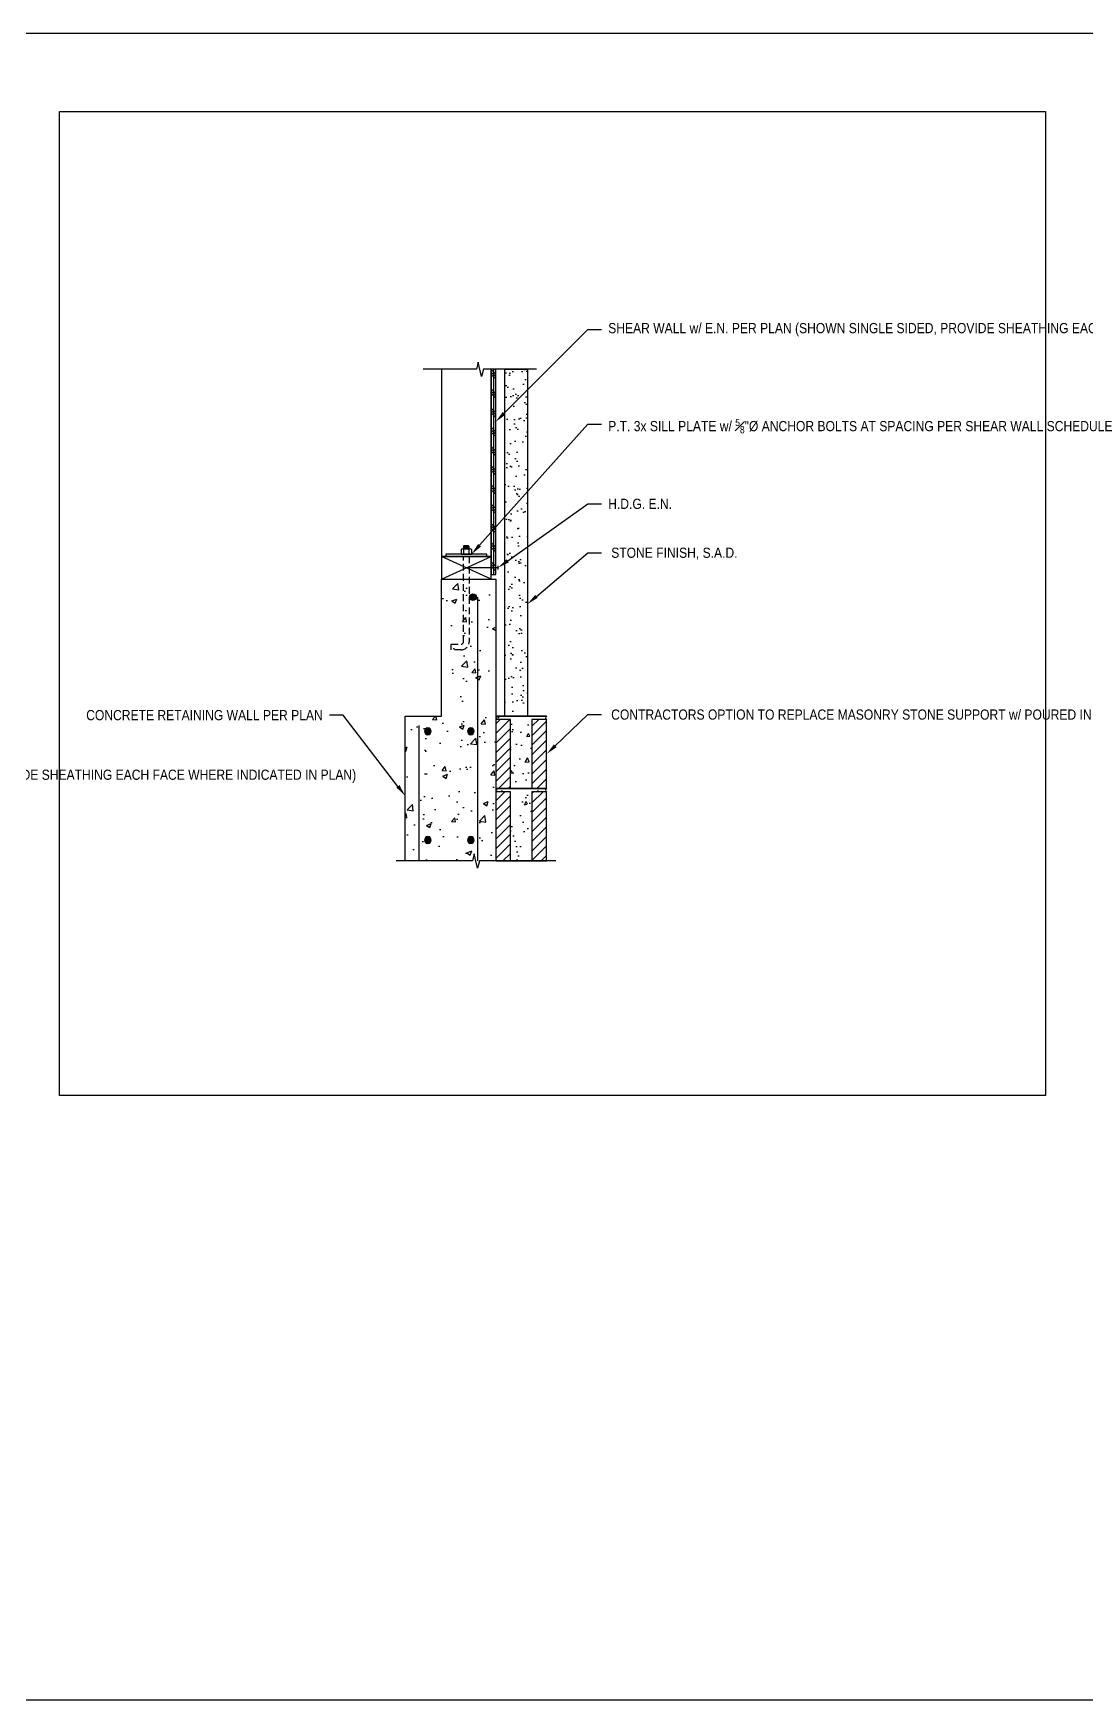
# Model space of a CAD drawing. Header units: inches. Extents: x -2661 to 42767, y -1222 to 9099.
# Drawn here: x 1355.3 to 1471.5, y 3754.3 to 3938.3 of the extents above; entities that cross this region are included whole.
import ezdxf
from ezdxf import colors
from ezdxf.entities.mleader import LeaderData, LeaderLine
from ezdxf.math import Vec2, Vec3

# ---------------------------------------------------------------- set-up
doc = ezdxf.new("R2010")
doc.units = ezdxf.units.IN
doc.header["$LTSCALE"] = 12
doc.header["$MEASUREMENT"] = 0
doc.linetypes.add('HIDDEN4', pattern=[0.09375, 0.0625, -0.03125])
doc.layers.get('0').update_dxf_attribs({"linetype": 'CONTINUOUS'})
doc.layers.add('DESIGNER COMMENTS', color=221, linetype='CONTINUOUS', plot=False)
doc.layers.add('NON-PLOT', color=253, linetype='CONTINUOUS', plot=False)
for name, color, linetype in [('S-ANNO-NOTE', 4, 'CONTINUOUS'), ('S-ARCH', 1, 'CONTINUOUS'), ('S-BOLT', 2, 'CONTINUOUS'), ('S-BREAK', 2, 'CONTINUOUS'), ('S-CONC', 4, 'CONTINUOUS'), ('S-NAIL', 2, 'CONTINUOUS'), ('S-REBAR', 7, 'CONTINUOUS'), ('S-SIMPSON', 2, 'CONTINUOUS'), ('S-WOOD', 3, 'CONTINUOUS')]:
    doc.layers.add(name, color=color, linetype=linetype)
doc.layers.add('S-HATCH-SOIL', color=7, linetype='CONTINUOUS', true_color=0x8f8f8f, transparency=0.8)
doc.layers.add('S-HATCH2', color=2, linetype='CONTINUOUS', transparency=0.5)
doc.styles.add('Arial', font='arial.ttf', dxfattribs={"width": 0.85})

# ---------------------------------------------------------------- blocks, each defined once
blk = doc.blocks.new('*U233')
at = {"color": 3}
blk.add_line((0.2, 0.25), (-0.2, 0.25), dxfattribs=at)
blk.add_line((0, 0.25), (0, -3.25))
blk = doc.blocks.new('*U1287')
blk.add_lwpolyline([(2.5, -5.5), (0, -5.5), (0, 0), (2.5, 0)], close=True)
at = {"layer": 'S-WOOD', "color": 2}
for p, q in [((2.5, -5.5), (0, 0)), ((2.5, 0), (0, -5.5))]:
    blk.add_line(p, q, dxfattribs=at)
blk = doc.blocks.new('NUT-SM-THREADS-new')
for p, q in [((-0.94, 0.81), (-0.94, 0)), ((-0.94, 0), (-0.84, 0)), ((-0.84, 0), (0.84, 0)), ((-0.7, 0.94), (0.7, 0.94)), ((0.39, 1.44), (-0.5, 1.44)), ((-0.5, 1.44), (-0.39, 1.37)), ((-0.5, 1.31), (-0.39, 1.37)), ((0.5, 1.25), (-0.5, 1.31)), ((-0.5, 1.31), (-0.39, 1.25)), ((-0.5, 1.19), (-0.39, 1.25)), ((0.5, 1.12), (-0.5, 1.19)), ((-0.5, 1.19), (-0.39, 1.12)), ((-0.5, 1.06), (-0.39, 1.12)), ((0.5, 1), (-0.5, 1.06)), ((-0.5, 1.06), (-0.39, 1)), ((-0.5, 0.94), (-0.39, 1)), ((-0.47, 0.81), (-0.47, 0)), ((-0.39, 1.37), (0.39, 1.31)), ((-0.39, 1.25), (0.39, 1.19)), ((-0.39, 1.12), (0.39, 1.06)), ((-0.39, 1), (0.39, 0.94)), ((0.5, 1.37), (-0.09, 1.41)), ((0.39, 1.44), (0.39, 1.44)), ((0.39, 1.44), (0.5, 1.37)), ((0.39, 1.31), (0.5, 1.37)), ((0.39, 1.31), (0.5, 1.25)), ((0.39, 1.19), (0.5, 1.25)), ((0.39, 1.19), (0.5, 1.12)), ((0.39, 1.06), (0.5, 1.12)), ((0.39, 1.06), (0.5, 1)), ((0.39, 0.94), (0.5, 1)), ((0.47, 0.81), (0.47, 0)), ((0.84, 0), (0.94, 0)), ((0.94, 0.81), (0.94, 0))]:
    blk.add_line(p, q)
for centre, radius, start, end in [((-0.7, 0.65), 0.283, 33.8901, 146.1099), ((0, -0.01), 0.943, 60.1583, 119.8417), ((0.7, 0.65), 0.283, 33.8901, 146.1099)]:
    blk.add_arc(centre, radius, start, end)
blk = doc.blocks.new('NUT-w-4.5in-WASHER')
at = {"layer": 'S-BOLT'}
blk.add_lwpolyline([(-2.25, 0), (2.25, 0), (2.25, 0.25), (-2.25, 0.25)], close=True, dxfattribs=at)
at = {"layer": 'S-BOLT', "xscale": 0.625, "yscale": 0.625, "zscale": 0.625}
blk.add_blockref('NUT-SM-THREADS-new', (0, 0.25), dxfattribs=at)
blk = doc.blocks.new('*U521')
h = blk.add_hatch(color=256)
h.dxf.hatch_style = 1
h.paths.add_polyline_path([(0.375, 0, 1), (-0.375, 0, 1)])
at = {"color": 0}
blk.add_circle((0, 0), 0.375, dxfattribs=at)
blk = doc.blocks.new('*U2283')
at = {"layer": 'S-REBAR', "linetype": 'ByBlock'}
blk.add_blockref('*U521', (0, 0), dxfattribs=at)
blk = doc.blocks.new('*U2284')
at = {"layer": 'S-REBAR', "color": 0, "linetype": 'ByBlock', "lineweight": -2, "transparency": 16777216}
blk.add_blockref('*U2283', (0, 0), dxfattribs=at)
blk = doc.blocks.new('*U2247')
at = {"layer": 'S-CONC'}
h = blk.add_hatch(dxfattribs=at)
h.set_pattern_fill('AR-CONC', color=2, scale=0.5, angle=15, style=0)
h.paths.add_polyline_path([(1.62, 0), (4, 0), (4, 7.63), (5.62, 7.63, -0.656548), (5.62, 8), (0, 8, -0.656548), (0, 7.63), (1.62, 7.63)])
h = blk.add_hatch(dxfattribs=at)
h.set_pattern_fill('ANSI31', color=2, scale=6, style=0)
h.set_pattern_definition([(45, (-2.375, 0), (-0.53033, 0.53033), [])])
h.paths.add_polyline_path([(0, 7.63), (0, 0), (1.62, 0), (1.62, 7.63)])
h.paths.add_polyline_path([(4, 0), (5.62, 0), (5.62, 7.63), (4, 7.63)])
at = {"layer": 'NON-PLOT'}
blk.add_line((5.62, 8), (0, 8), dxfattribs=at)
at = {"layer": 'S-CONC', "color": 3}
blk.add_line((1.62, 0), (4, 0), dxfattribs=at)
at = {"layer": 'S-CONC'}
for points in [[(1.62, 0), (1.62, 7.63), (0, 7.63), (0, 0), (1.62, 0)], [(4, 0), (5.62, 0), (5.62, 7.63), (4, 7.63), (4, 0)]]:
    blk.add_lwpolyline(points, close=True, dxfattribs=at)
at = {"layer": 'S-CONC', "color": 2}
for centre, start, end in [((-0.08, 7.81), 293.4264, 66.5736), ((5.71, 7.81), 113.4264, 246.5736)]:
    blk.add_arc(centre, 0.204, start, end, dxfattribs=at)
blk = doc.blocks.new('*U2285')
at = {"color": 0, "linetype": 'ByBlock'}
blk.add_lwpolyline([(8.81, 0), (0.38, 0), (0.19, -0.78), (-0.19, 0.78), (-0.38, 0), (-8.81, 0)], dxfattribs=at)
blk = doc.blocks.new('*U2286')
at = {"color": 0, "linetype": 'ByBlock'}
blk.add_lwpolyline([(6.25, 0), (0.38, 0), (0.19, -0.78), (-0.19, 0.78), (-0.38, 0), (-6.25, 0)], dxfattribs=at)

msp = doc.modelspace()

# ---------------------------------------------------------------- hatches: boundary and pattern name
at = {"layer": 'S-HATCH-SOIL'}
h = msp.add_hatch(dxfattribs=at)
h.set_pattern_fill('AR-SAND', color=256, style=0)
h.set_pattern_definition([(37.5, (-32285.848, 1248.787), (-0.06299336, 1.92682377), [0, -1.52, 0, -1.7, 0, -1.625]), (7.5, (-32285.848, 1248.787), (1.7697767, 2.82214607), [0, -0.82, 0, -1.37, 0, -0.525]), (327.5, (-32287.078, 1248.787), (3.11414186, 0.00565905), [0, -0.5, 0, -1.8, 0, -2.35]), (317.5, (-32287.078, 1248.787), (3.0061266, 0.87767556), [0, -0.25, 0, -1.18, 0, -1.35])])
h.paths.add_polyline_path([(1407.3329, 3901.16416), (1409.8329, 3901.16416), (1409.8329, 3862.88455), (1407.3329, 3862.88455)])
at = {"layer": 'S-HATCH2'}
h = msp.add_hatch(dxfattribs=at)
h.set_pattern_fill('AR-CONC', color=256, scale=0.75, style=0)
h.set_pattern_definition([(50, (14.894, 120.5562), (5.3794514, -0.470641), [0.5625, -6.1875]), (355, (14.894, 120.556), (-1.040635, 5.641441), [0.45, -4.95]), (100.45144, (15.3424, 120.517), (4.3388164, 5.1708), [0.4780514, -5.258566]), (46.1842, (14.894, 122.056), (8.00431, -1.241395), [0.84375, -9.28125]), (96.63564, (15.561, 121.953), (7.009965, 7.30589), [0.717078, -7.887853]), (351.18416, (14.894, 122.056), (7.009965, 7.30589), [0.675, -7.425]), (21, (15.644, 121.6812), (4.476803, -3.0196417), [0.5625, -6.1875]), (326, (15.644, 121.681), (1.824865, 5.438625), [0.45, -4.95]), (71.45144, (16.017, 121.4296), (6.301668, 2.4189836), [0.4780514, -5.258566]), (37.5, (14.8941, 120.5562), (0.0911989, 2.4967039), [0, -4.89, 0, -5.025, 0, -4.96875]), (7.5, (14.894, 120.5562), (1.9730215, 2.9580878), [0, -2.865, 0, -4.7775, 0, -1.89375]), (327.5, (13.2216, 120.5562), (4.0036683, -0.1691615), [0, -1.875, 0, -5.85, 0, -7.7625]), (317.5, (12.4716, 120.5562), (4.3738963, 0.7507874), [0, -2.4375, 0, -3.885, 0, -5.5125])])
h.paths.add_polyline_path([(1396.3329, 3846.88455), (1396.3329, 3862.88455), (1400.3329, 3862.88455), (1400.3329, 3878.00955), (1406.3329, 3878.00955), (1406.3329, 3846.88455)])
at = {"layer": 'S-WOOD'}
h = msp.add_hatch(dxfattribs=at)
h.set_pattern_fill('PLAST', color=1, scale=6, angle=-45, style=0)
h.set_pattern_definition([(315, (1405.8329, 3879.3845), (1.06066, 1.06066), []), (315, (1405.9655, 3879.5171), (1.06066, 1.06066), []), (315, (1406.098, 3879.6497), (1.06066, 1.06066), [])])
h.paths.add_polyline_path([(1405.8329, 3901.16416), (1405.8329, 3878.50955), (1406.3329, 3878.50955), (1406.3329, 3901.16416)])

# ---------------------------------------------------------------- linework, layer by layer
at = {"layer": 'DESIGNER COMMENTS'}
msp.add_lwpolyline([(1358.15335, 3929.64118), (1467.03496, 3929.64118), (1467.03496, 3820.98293), (1358.15335, 3820.98293)], close=True, dxfattribs=at)
at = {"layer": 'S-ANNO-NOTE', "color": 6}
for p, q in [((1244.30663, 3938.26127), (1654.49407, 3938.26127)), ((1246.20443, 3754.28426), (1656.39186, 3754.28426))]:
    msp.add_line(p, q, dxfattribs=at)
at = {"layer": 'S-ARCH', "color": 252}
msp.add_lwpolyline([(1407.3329, 3901.16416), (1409.8329, 3901.16416), (1409.8329, 3862.88455), (1407.3329, 3862.88455)], close=True, dxfattribs=at)
at = {"layer": 'S-CONC'}
msp.add_line((1406.3329, 3862.88455), (1411.9579, 3862.88455), dxfattribs=at)
msp.add_lwpolyline([(1396.3329, 3846.88455), (1396.3329, 3862.88455), (1400.3329, 3862.88455), (1400.3329, 3878.00955), (1406.3329, 3878.00955), (1406.3329, 3846.88455)], dxfattribs=at)
at = {"layer": 'S-REBAR'}
for points in [[(1404.3329, 3876.00955), (1404.3329, 3846.88455)], [(1397.8329, 3861.83469), (1397.8329, 3846.88455)]]:
    msp.add_lwpolyline(points, dxfattribs=at)
at = {"layer": 'S-SIMPSON', "linetype": 'HIDDEN4'}
msp.add_lwpolyline([(1401.42665, 3870.82205), (1402.5204, 3870.82205, 0.414213562), (1402.7704, 3871.07205), (1402.7704, 3880.50955), (1403.3954, 3880.50955), (1403.3954, 3871.07205, -0.414213562), (1402.5204, 3870.19705), (1401.42665, 3870.19705)], format="xyb", close=True, dxfattribs=at)
at = {"layer": 'S-WOOD', "color": 1}
msp.add_line((1406.0829, 3901.16416), (1406.0829, 3878.50955), dxfattribs=at)
at = {"layer": 'S-WOOD'}
msp.add_lwpolyline([(1400.3329, 3901.16416), (1400.3329, 3880.50955), (1405.8329, 3880.50955), (1405.8329, 3901.16416)], dxfattribs=at)
msp.add_lwpolyline([(1405.8329, 3901.16416), (1405.8329, 3878.50955), (1406.3329, 3878.50955), (1406.3329, 3901.16416)], close=True, dxfattribs=at)

# ---------------------------------------------------------------- block references
at = {"layer": 'S-BREAK'}
for name, p in [('*U2286', (1404.5829, 3901.16416)), ('*U2285', (1404.1454, 3846.88455))]:
    msp.add_blockref(name, p, dxfattribs=at)
at = {"layer": 'S-CONC'}
for p in [(1406.3329, 3854.88455), (1406.3329, 3846.88455)]:
    msp.add_blockref('*U2247', p, dxfattribs=at)
at = {"layer": 'S-NAIL', "color": 1, "rotation": 270}
msp.add_blockref('*U233', (1406.3329, 3879.25955), dxfattribs=at)
at = {"layer": 'S-REBAR'}
msp.add_blockref('*U2284', (1403.81976, 3876.00955), dxfattribs=at)
at = {"layer": 'S-REBAR', "linetype": 'ByBlock', "xscale": -1, "rotation": 180}
for p in [(1398.8329, 3861.19692), (1403.5829, 3861.19692), (1398.8329, 3849.19692), (1403.5829, 3849.19692)]:
    msp.add_blockref('*U521', p, dxfattribs=at)
at = {"layer": 'S-SIMPSON'}
msp.add_blockref('NUT-w-4.5in-WASHER', (1403.0829, 3880.50955), dxfattribs=at)
at = {"layer": 'S-WOOD', "xscale": -1, "rotation": 90}
msp.add_blockref('*U1287', (1400.3329, 3880.50955), dxfattribs=at)

# ---------------------------------------------------------------- leaders
at = {"layer": 'S-ANNO-NOTE'}
ml = msp.add_multileader_mtext('Standard', dxfattribs=at)
ml.set_content('SHEAR WALL w/ E.N. PER PLAN (SHOWN SINGLE SIDED, PROVIDE SHEATHING EACH FACE WHERE INDICATED IN PLAN)', color=256, style='Arial')
ml.set_leader_properties(color=2)
ml.build(insert=Vec2(0, 0))
ml.multileader.update_dxf_attribs({"dogleg_length": 0.36, "arrow_head_size": 1.3125, "scale": 12})
ctx = ml.context
ctx.base_point, ctx.scale, ctx.char_height, ctx.arrow_head_size, ctx.landing_gap_size, ctx.plane_origin = Vec3(1418.00406, 3905.5506), 12, 1.125, 1.3125, 0.75, Vec3(1374.53339, 4205.65639)
notes = []
notes.append((ctx, [(0, (1, 1, 0), (1416.50406, 3905.5506), (1, 0), 1.5, [(0, [(1406.3329, 3895.37944)], 0, [])])]))
ctx.mtext.insert, ctx.mtext.width, ctx.mtext.defined_height, ctx.mtext.flow_direction = Vec3(1418.75406, 3906.27847), 24.8520693, 3.69153, 5
ml = msp.add_multileader_mtext('Standard', dxfattribs=at)
ml.set_content('STONE FINISH, S.A.D.', color=4, style='Arial')
ml.set_leader_properties(color=2)
ml.build(insert=Vec2(0, 0))
ml.multileader.update_dxf_attribs({"dogleg_length": 0.36, "arrow_head_size": 1.3125, "scale": 12})
ctx = ml.context
ctx.base_point, ctx.scale, ctx.char_height, ctx.arrow_head_size, ctx.landing_gap_size, ctx.plane_origin = Vec3(1312.3844, 3903.73522), 12, 1.125, 1.3125, 1.08, Vec3(1265.20013, 4195.70641)
notes.append((ctx, [(0, (1, 1, 0), (1310.8844, 3903.73522), (1, 0), 1.5, [(0, [(1302.37906, 3896.38881)], 0, [])])]))
ctx.mtext.insert, ctx.mtext.width, ctx.mtext.defined_height, ctx.mtext.flow_direction = Vec3(1313.4644, 3904.30731), 10.3297485, 3.69153, 5
ml = msp.add_multileader_mtext('Standard', dxfattribs=at)
ml.set_content('\\A1;P.T. 3x SILL PLATE w/ {\\H0.7x;\\S5#8;}"%%C ANCHOR BOLTS AT SPACING PER SHEAR WALL SCHEDULE', color=256, style='Arial')
ml.set_leader_properties(color=2)
ml.build(insert=Vec2(0, 0))
ml.multileader.update_dxf_attribs({"dogleg_length": 0.36, "arrow_head_size": 1.3125, "scale": 12})
ctx = ml.context
ctx.base_point, ctx.scale, ctx.char_height, ctx.arrow_head_size, ctx.landing_gap_size, ctx.plane_origin = Vec3(1418.00406, 3895.11149), 12, 1.125, 1.3125, 0.75, Vec3(1356.48924, 4176.06233)
notes.append((ctx, [(0, (1, 1, 0), (1416.50406, 3895.11149), (1, 0), 1.5, [(0, [(1403.66949, 3880.75955)], 0, [])])]))
ctx.mtext.insert, ctx.mtext.width, ctx.mtext.flow_direction = Vec3(1418.75406, 3895.68358), 21.5033221, 5
ml = msp.add_multileader_mtext('Standard', dxfattribs=at)
ml.set_content('\\A1;{\\C4;RIM/BEAM PER PLAN OR SHEAR WALL SCHEDULE}', color=256, style='Arial')
ml.set_leader_properties(color=2)
ml.build(insert=Vec2(0, 0))
ml.multileader.update_dxf_attribs({"dogleg_length": 0.36, "arrow_head_size": 1.3125, "scale": 12})
ctx = ml.context
ctx.base_point, ctx.scale, ctx.char_height, ctx.arrow_head_size, ctx.landing_gap_size, ctx.plane_origin = Vec3(1312.3844, 3891.22729), 12, 1.125, 1.3125, 0.75, Vec3(1337.9539, 4182.84297)
notes.append((ctx, [(1, (1, 1, 0), (1310.8844, 3891.22729), (1, 0), 1.5, [(0, [(1302.24921, 3882.5921)], 0, [])])]))
ctx.mtext.insert, ctx.mtext.width, ctx.mtext.flow_direction = Vec3(1313.1344, 3891.79938), 17.75, 5
ml = msp.add_multileader_mtext('Standard', dxfattribs=at)
ml.set_content('{\\C4;H.D.G. E.N.}', color=256, style='Arial')
ml.set_leader_properties(color=2)
ml.build(insert=Vec2(0, 0))
ml.multileader.update_dxf_attribs({"dogleg_length": 0.36, "arrow_head_size": 1.3125, "scale": 12})
ctx = ml.context
ctx.base_point, ctx.scale, ctx.char_height, ctx.arrow_head_size, ctx.landing_gap_size, ctx.plane_origin = Vec3(1418.00406, 3886.30457), 12, 1.125, 1.3125, 0.75, Vec3(1373.65839, 4187.76289)
notes.append((ctx, [(0, (1, 1, 0), (1416.50406, 3886.30457), (1, 0), 1.5, [(0, [(1406.5829, 3879.25955)], 0, [])])]))
ctx.mtext.insert, ctx.mtext.width, ctx.mtext.flow_direction = Vec3(1418.75406, 3886.87666), 13.4672328, 5
ml = msp.add_multileader_mtext('Standard', dxfattribs=at)
ml.set_content('STONE FINISH, S.A.D.', color=4, style='Arial')
ml.set_leader_properties(color=2)
ml.build(insert=Vec2(0, 0))
ml.multileader.update_dxf_attribs({"dogleg_length": 0.36, "arrow_head_size": 1.3125, "scale": 12})
ctx = ml.context
ctx.base_point, ctx.scale, ctx.char_height, ctx.arrow_head_size, ctx.landing_gap_size, ctx.plane_origin = Vec3(1418.00406, 3880.90506), 12, 1.125, 1.3125, 1.08, Vec3(1372.65398, 4175.38346)
notes.append((ctx, [(0, (1, 1, 0), (1416.50406, 3880.90506), (1, 0), 1.5, [(0, [(1409.8329, 3875.24751)], 0, [])])]))
ctx.mtext.insert, ctx.mtext.width, ctx.mtext.defined_height, ctx.mtext.flow_direction = Vec3(1419.08406, 3881.47715), 10.3297485, 3.69153, 5
ml = msp.add_multileader_mtext('Standard', dxfattribs=at)
ml.set_content('{\\C4;E.N.}', color=256, style='Arial')
ml.set_leader_properties(color=2)
ml.build(insert=Vec2(0, 0))
ml.multileader.update_dxf_attribs({"dogleg_length": 0.36, "arrow_head_size": 1.3125, "scale": 12})
ctx = ml.context
ctx.base_point, ctx.scale, ctx.char_height, ctx.arrow_head_size, ctx.landing_gap_size, ctx.plane_origin = Vec3(1312.3844, 3865.75362), 12, 1.125, 1.3125, 0.75, Vec3(1263.48096, 4169.54554)
notes.append((ctx, [(0, (1, 1, 0), (1310.8844, 3865.75362), (1, 0), 1.5, [(0, [(1302.99921, 3873.63881)], 0, [])])]))
ctx.mtext.insert, ctx.mtext.width, ctx.mtext.flow_direction = Vec3(1313.1344, 3866.31612), 17.75, 5
ml = msp.add_multileader_mtext('Standard', dxfattribs=at)
ml.set_content('\\A1;CONCRETE RETAINING WALL PER PLAN', color=256, style='Arial')
ml.set_leader_properties(color=2)
ml.build(insert=Vec2(0, 0))
ml.multileader.update_dxf_attribs({"dogleg_length": 0.36, "arrow_head_size": 1.3125, "scale": 12})
ctx = ml.context
ctx.base_point, ctx.scale, ctx.char_height, ctx.arrow_head_size, ctx.landing_gap_size, ctx.plane_origin = Vec3(1371.484, 3862.98469), 12, 1.125, 1.3125, 0.75, Vec3(1352.48924, 4148.65925)
ctx.text_align_type = 2
notes.append((ctx, [(1, (1, 1, 0), (1389.47482, 3862.98469), (-1, 0), 1.5, [(0, [(1396.3329, 3854.08219)], 0, [])])]))
ctx.mtext.insert, ctx.mtext.width, ctx.mtext.alignment, ctx.mtext.flow_direction = Vec3(1387.22482, 3863.54758), 17.75, 3, 5
ml = msp.add_multileader_mtext('Standard', dxfattribs=at)
ml.set_content('SHEAR WALL w/ E.N. PER PLAN (SHOWN SINGLE SIDED, PROVIDE SHEATHING EACH FACE WHERE INDICATED IN PLAN)', color=256, style='Arial')
ml.set_leader_properties(color=2)
ml.build(insert=Vec2(0, 0))
ml.multileader.update_dxf_attribs({"dogleg_length": 0.36, "arrow_head_size": 1.3125, "scale": 12})
ctx = ml.context
ctx.base_point, ctx.scale, ctx.char_height, ctx.arrow_head_size, ctx.landing_gap_size, ctx.plane_origin = Vec3(1312.3844, 3856.23942), 12, 1.125, 1.3125, 0.75, Vec3(1337.9539, 4160.3097)
notes.append((ctx, [(1, (1, 1, 0), (1310.8844, 3856.23942), (1, 0), 1.5, [(0, [(1302.74921, 3864.37462)], 0, [])])]))
ctx.mtext.insert, ctx.mtext.width, ctx.mtext.flow_direction = Vec3(1313.1344, 3856.9673), 23.3839569, 5
ml = msp.add_multileader_mtext('Standard', dxfattribs=at)
ml.set_content('\\A1;CONCRETE RETAINING WALL PER PLAN', color=256, style='Arial')
ml.set_leader_properties(color=2)
ml.build(insert=Vec2(0, 0))
ml.multileader.update_dxf_attribs({"dogleg_length": 0.36, "arrow_head_size": 1.3125, "scale": 12})
ctx = ml.context
ctx.base_point, ctx.scale, ctx.char_height, ctx.arrow_head_size, ctx.landing_gap_size, ctx.plane_origin = Vec3(1574.14027, 3862.98469), 12, 1.125, 1.3125, 0.75, Vec3(1555.14551, 4148.65925)
ctx.text_align_type = 2
notes.append((ctx, [(1, (1, 1, 0), (1592.13109, 3862.98469), (-1, 0), 1.5, [(0, [(1598.98917, 3854.08219)], 0, [])])]))
ctx.mtext.insert, ctx.mtext.width, ctx.mtext.alignment, ctx.mtext.flow_direction = Vec3(1589.88109, 3863.54758), 17.75, 3, 5
ml = msp.add_multileader_mtext('Standard', dxfattribs=at)
ml.set_content('\\A1;CONTRACTORS OPTION TO REPLACE MASONRY STONE SUPPORT w/ POURED IN PLACE CONCRETE w/ DOUBLE MAT OF REINFORCING', color=4, style='Arial')
ml.set_leader_properties(color=2)
ml.build(insert=Vec2(0, 0))
ml.multileader.update_dxf_attribs({"dogleg_length": 0.36, "arrow_head_size": 1.3125, "scale": 12})
ctx = ml.context
ctx.base_point, ctx.scale, ctx.char_height, ctx.arrow_head_size, ctx.landing_gap_size, ctx.plane_origin = Vec3(1418.00406, 3863.03856), 12, 1.125, 1.3125, 1.08, Vec3(1472.7118, 4128.48299)
notes.append((ctx, [(0, (1, 1, 0), (1416.50406, 3863.03856), (1, 0), 1.5, [(0, [(1411.9579, 3858.69705)], 0, [])])]))
ctx.mtext.insert, ctx.mtext.width, ctx.mtext.defined_height, ctx.mtext.flow_direction = Vec3(1419.08406, 3863.61065), 28.0949883, 5.13975, 5
for ctx, leaders in notes:
    for number, flags, end, landing, length, lines in leaders:
        leader = LeaderData()
        leader.index, (leader.has_last_leader_line, leader.has_dogleg_vector, leader.attachment_direction) = number, flags
        leader.last_leader_point, leader.dogleg_vector, leader.dogleg_length = Vec3(end), Vec3(landing), length
        for number, points, colour, breaks in lines:
            line = LeaderLine()
            line.index, line.vertices, line.color, line.breaks = number, Vec3.list(points), colors.encode_raw_color(colour), breaks
            leader.lines.append(line)
        ctx.leaders.append(leader)

doc.saveas('drawing.dxf')
